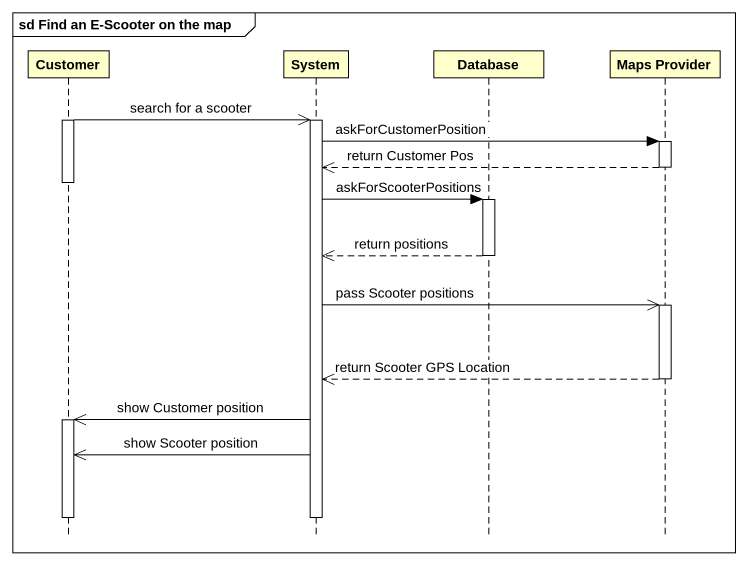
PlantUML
@startuml
mainframe sd Find an E-Scooter on the map
hide footbox
participant Customer
participant System
participant "Database" as Database_
participant "Maps Provider" as Maps_Provider

activate Customer
Customer ->> System : search for a scooter
activate System
System -> Maps_Provider : askForCustomerPosition
activate Maps_Provider
Maps_Provider -->> System : return Customer Pos
deactivate Maps_Provider
deactivate Customer
System -> Database_ : askForScooterPositions
activate Database_
Database_ -->> System : return positions
deactivate Database_
System ->> Maps_Provider : pass Scooter positions
activate Maps_Provider
Maps_Provider -->> System : return Scooter GPS Location
deactivate Maps_Provider
System ->> Customer : show Customer position
activate Customer
System ->> Customer : show Scooter position
deactivate Customer
deactivate System
@enduml
